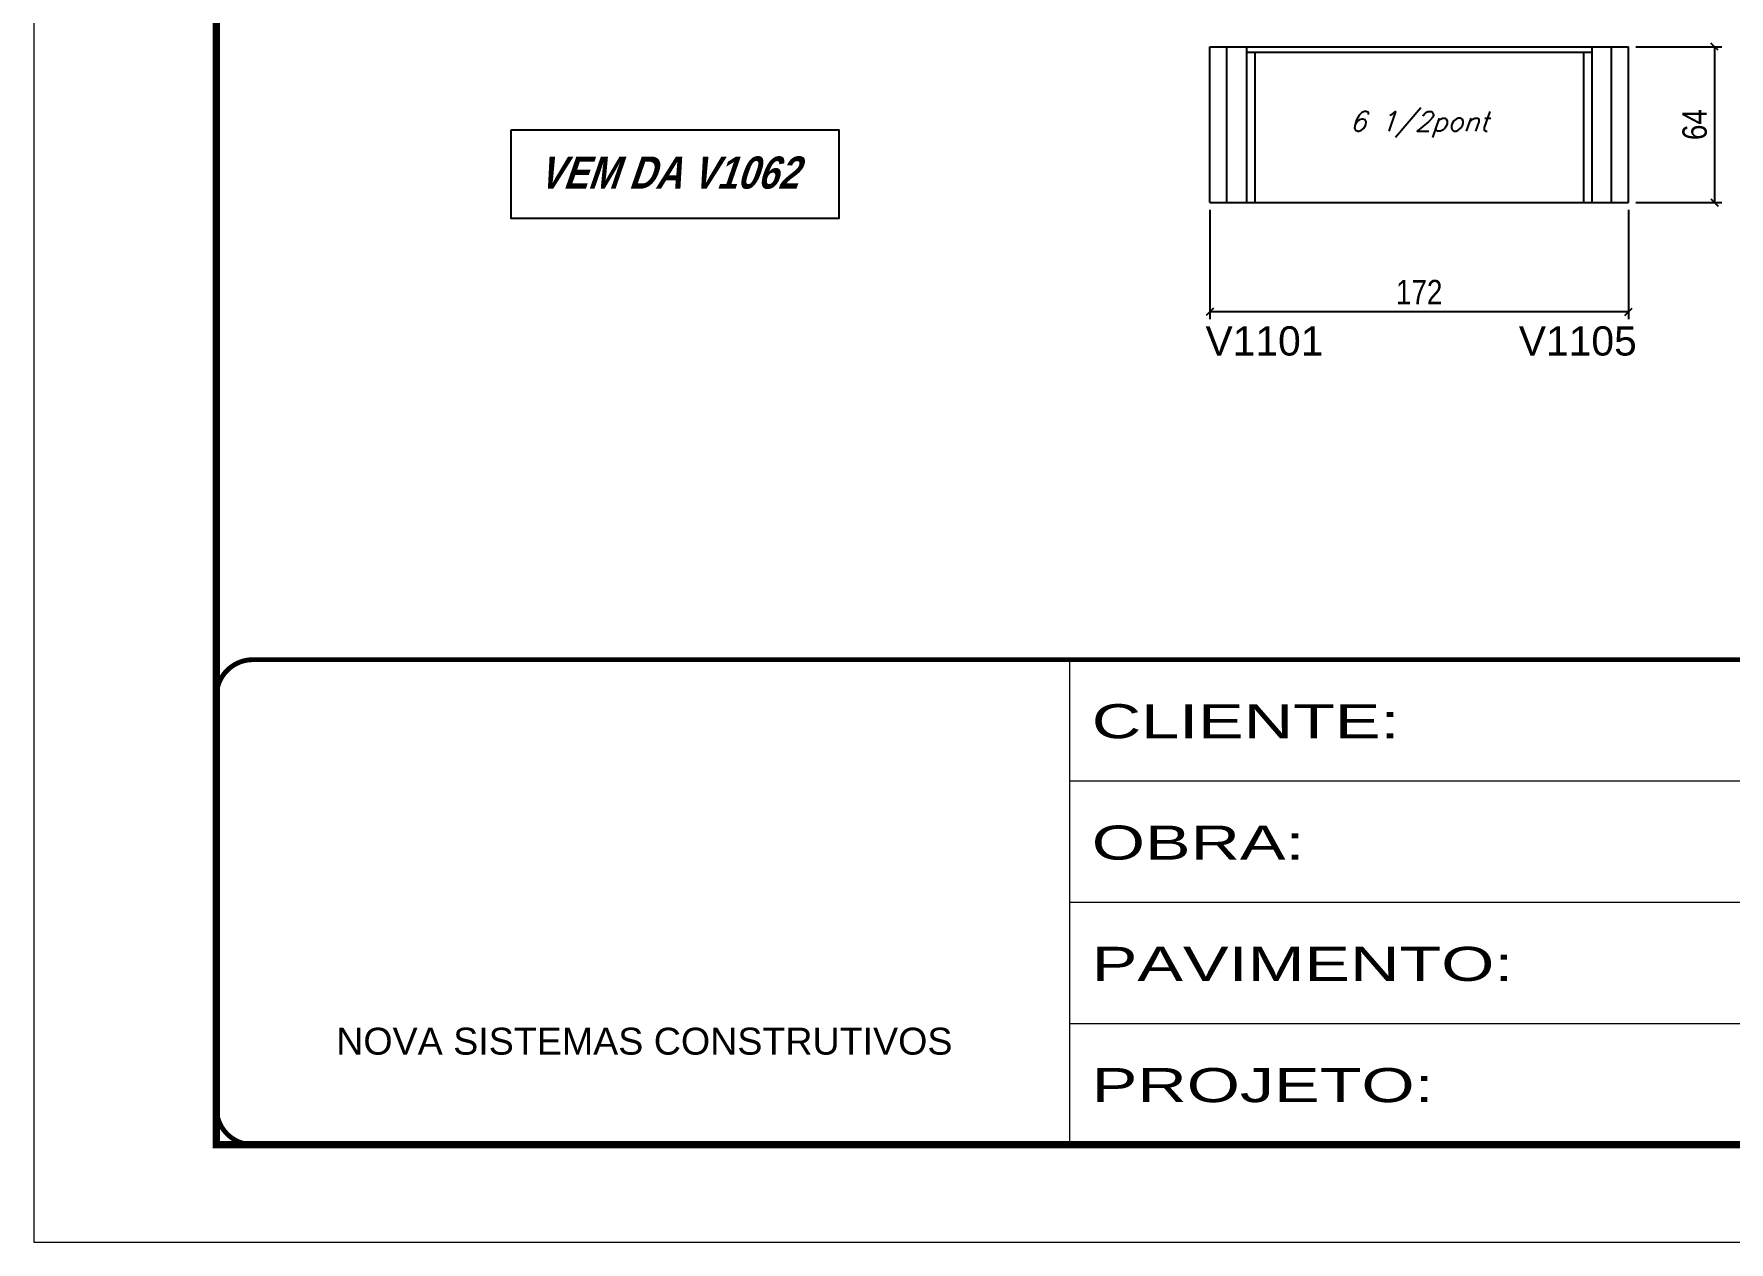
# Model space of a CAD drawing. Extents: x 3309 to 9563, y -2522 to 14608.
# Drawn here: x 8078 to 8774, y 6666 to 7163 of the extents above; entities that cross this region are included whole.
import ezdxf

# ---------------------------------------------------------------- set-up
doc = ezdxf.new("R2010")
doc.units = 0
doc.linetypes.add('CONTINUO', pattern=[0])
doc.linetypes.add('DASHED', pattern=[0.75, 0.5, -0.25])
for name, color, linetype in [('5', 5, 'Continuous'), ('COTA', 241, 'Continuous'), ('NOMENCLATURA', 7, 'Continuous'), ('Painéis', 200, 'Continuous'), ('SARR_2.2x7', 40, 'Continuous'), ('SARR_3.5x7', 81, 'Continuous'), ('texto', 7, 'Continuous')]:
    doc.layers.add(name, color=color, linetype=linetype)
doc.layers.add('Folhas', color=255, linetype='Continuous', lineweight=9)
doc.layers.add('SARRAFO DE PRESSAO', color=251, linetype='DASHED', lineweight=9)
doc.styles.add('ARIAL', font='arial.ttf')
doc.styles.add('COTA TECNICA', font='techl___.ttf', dxfattribs={"height": 10})
doc.styles.add('Romans', font='romans.shx')
doc.styles.get("Standard").update_dxf_attribs({"font": 'arial.ttf'})
doc.styles.add('TECNICA', font='techb___.ttf', dxfattribs={"height": 10})
doc.styles.add('Tecnologia', font='')
doc.styles.get('Tecnologia').set_extended_font_data('Forgotten Futurist')
doc.dimstyles.new('PAINEL', dxfattribs={"dimtxt": 10, "dimasz": 3, "dimexe": 3, "dimexo": 3, "dimgap": 3, "dimtad": 1, "dimdec": 1, "dimzin": 12, "dimdsep": 46, "dimtxsty": 'COTA TECNICA', "dimblk1": 'OBLIQUE', "dimblk2": 'OBLIQUE', "dimsah": 1, "dimcen": 0.9, "dimclrd": 4, "dimclre": 4, "dimclrt": 240, "dimadec": 1, "dimazin": 3, "dimtfac": 1, "dimtdec": 1, "dimtmove": 0, "dimatfit": 3, "dimfxl": 1, "dimtolj": 1, "dimtzin": 12, "dimarcsym": 0})

# ---------------------------------------------------------------- blocks, each defined once
blk = doc.blocks.new('9999999999')
at = {"color": 30, "linetype": 'CONTINUO'}
for p, q in [((98564.56, 34230.21), (98564.56, 34429.45)), ((98564.56, 34379.64), (99583.98, 34379.64)), ((98564.56, 34329.83), (99487.98, 34329.83)), ((98564.56, 34280.02), (99487.98, 34280.02))]:
    blk.add_line(p, q, dxfattribs=at)
at = {"color": 30, "linetype": 'CONTINUO', "const_width": 2}
blk.add_lwpolyline([(99583.98, 34230.21), (99583.98, 34414.45, 0.414214), (99568.98, 34429.45), (98228.98, 34429.45, 0.414214), (98213.98, 34414.45), (98213.98, 34245.21, 0.414214), (98228.98, 34230.21), (99583.98, 34230.21)], format="xyb", dxfattribs=at)
at = {"layer": 'Folhas'}
blk.add_lwpolyline([(98138.98, 34190.21), (99623.98, 34190.21), (99623.98, 35240.21), (98138.98, 35240.21)], close=True, dxfattribs=at)
at = {"layer": 'Folhas', "color": 30, "const_width": 3}
blk.add_lwpolyline([(98213.98, 34230.21), (99583.98, 34230.21), (99583.98, 35200.21), (98213.98, 35200.21)], close=True, dxfattribs=at)
at = {"color": 7, "linetype": 'Continuous', "ltscale": 5, "style": 'ARIAL'}
blk.add_text('NOVA SISTEMAS CONSTRUTIVOS', height=11.0592, dxfattribs=at).set_placement((98263.19, 34267.21))
at = {"layer": 'Folhas', "color": 7, "style": 'Tecnologia', "width": 1.5}
for s, p in [('CLIENTE:', (98573.65, 34397.17)), ('OBRA:', (98573.65, 34347.31)), ('PAVIMENTO:', (98573.65, 34297.5)), ('PROJETO:', (98573.65, 34247.69))]:
    blk.add_text(s, height=14, dxfattribs=at).set_placement(p)
blk = doc.blocks.new('_Oblique')
at = {"color": 0, "linetype": 'ByBlock', "lineweight": -2}
blk.add_line((-0.5, -0.5), (0.5, 0.5), dxfattribs=at)
blk = doc.blocks.new('*D3074')
at = {"layer": 'COTA', "color": 4, "lineweight": -2, "transparency": 16777216}
for p, q in [((8561.04, 7090.46), (8561.04, 7045.59)), ((8733.04, 7090.46), (8733.04, 7045.59)), ((8733.04, 7048.59), (8561.04, 7048.59))]:
    blk.add_line(p, q, dxfattribs=at)
at = {"layer": 'Defpoints', "color": 0, "transparency": 16777216}
for p in [(8561.04, 7093.46), (8733.04, 7093.46), (8561.04, 7048.59)]:
    blk.add_point(p, dxfattribs=at)
at = {"layer": 'COTA', "color": 4, "lineweight": -2, "transparency": 16777216, "xscale": 3, "yscale": 3, "zscale": 3, "rotation": 180}
blk.add_blockref('_Oblique', (8561.04, 7048.59), dxfattribs=at)
at = {"layer": 'COTA', "color": 4, "lineweight": -2, "transparency": 16777216, "xscale": 3, "yscale": 3, "zscale": 3}
blk.add_blockref('_Oblique', (8733.04, 7048.59), dxfattribs=at)
at = {"layer": 'COTA', "color": 240, "transparency": 16777216, "insert": (8647.04, 7056.66), "char_height": 10, "attachment_point": 5, "style": 'COTA TECNICA'}
blk.add_mtext('\\A1;172', dxfattribs=at)
blk = doc.blocks.new('*D3075')
at = {"layer": 'COTA', "color": 4, "lineweight": -2, "transparency": 16777216}
for p, q in [((8736.04, 7157.46), (8771.37, 7157.46)), ((8768.37, 7157.46), (8768.37, 7093.46)), ((8736.04, 7093.46), (8771.37, 7093.46))]:
    blk.add_line(p, q, dxfattribs=at)
at = {"layer": 'Defpoints', "color": 0, "transparency": 16777216}
for p in [(8733.04, 7157.46), (8733.04, 7093.46), (8768.37, 7093.46)]:
    blk.add_point(p, dxfattribs=at)
at = {"layer": 'COTA', "color": 4, "lineweight": -2, "transparency": 16777216, "xscale": 3, "yscale": 3, "zscale": 3}
for p, rotation in [((8768.37, 7157.46), 90), ((8768.37, 7093.46), 270)]:
    blk.add_blockref('_Oblique', p, dxfattribs=dict(at, rotation=rotation))
at = {"layer": 'COTA', "color": 240, "transparency": 16777216, "insert": (8760.27, 7125.46), "char_height": 10, "attachment_point": 5, "rotation": 90, "style": 'COTA TECNICA'}
blk.add_mtext('\\A1;64', dxfattribs=at)

msp = doc.modelspace()

# ---------------------------------------------------------------- linework, layer by layer
at = {"layer": 'NOMENCLATURA', "elevation": 0}
msp.add_lwpolyline([(8274.02, 7123.3), (8408.56, 7123.3), (8408.56, 7086.84), (8274.02, 7086.84)], close=True, dxfattribs=at)
at = {"layer": 'Painéis', "linetype": 'ByBlock'}
for p, q in [((8561.04, 7157.46), (8733.04, 7157.46)), ((8561.04, 7093.46), (8561.04, 7157.46)), ((8733.04, 7093.46), (8733.04, 7157.46)), ((8561.04, 7093.46), (8733.04, 7093.46))]:
    msp.add_line(p, q, dxfattribs=at)
at = {"layer": 'SARR_2.2x7', "linetype": 'Continuous'}
for p, q in [((8568.04, 7093.46), (8568.04, 7157.46)), ((8576.04, 7155.26), (8718.04, 7155.26)), ((8726.04, 7093.46), (8726.04, 7157.46))]:
    msp.add_line(p, q, dxfattribs=at)
at = {"layer": 'SARR_3.5x7'}
for p, q in [((8576.04, 7157.46), (8576.04, 7093.46)), ((8579.54, 7155.26), (8579.54, 7093.46)), ((8714.54, 7155.26), (8714.54, 7093.46)), ((8718.04, 7157.46), (8718.04, 7093.46))]:
    msp.add_line(p, q, dxfattribs=at)

# ---------------------------------------------------------------- block references
at = {"layer": 'SARRAFO DE PRESSAO', "color": 6, "linetype": 'ByBlock'}
msp.add_blockref('9999999999', (-90061.11, -27523.8), dxfattribs=at)

# ---------------------------------------------------------------- texts
at = {"layer": '5', "linetype": 'Continuous'}
for s, p in [('V1101', (8559.25, 7030.58)), ('V1105', (8687.98, 7030.58))]:
    msp.add_text(s, height=12, rotation=0.00004, dxfattribs=at).set_placement(p)
at = {"layer": 'NOMENCLATURA', "insert": (8338.46, 7112.34), "char_height": 13.2, "width": 300.2766, "attachment_point": 2, "style": 'TECNICA'}
msp.add_mtext('{\\Q19;VEM DA V1062}', dxfattribs=at)
at = {"layer": 'texto', "color": 2, "insert": (8647.04, 7125.46), "char_height": 8, "attachment_point": 5, "style": 'Romans'}
msp.add_mtext('{\\Q19;\\C256;6 1/2pont}', dxfattribs=at)

# ---------------------------------------------------------------- dimensions: what is measured, and where the dimension line sits
at = {"layer": 'COTA'}
dim = msp.add_linear_dim(base=(8768.37, 7093.46), p1=(8733.04, 7157.46), p2=(8733.04, 7093.46), angle=90, dimstyle='PAINEL', dxfattribs=at)
dim.commit()
dim.dimension.update_dxf_attribs({"geometry": '*D3075', "text_midpoint": (8760.27, 7125.46)})
dim = msp.add_linear_dim(base=(8561.04, 7048.59), p1=(8733.04, 7093.46), p2=(8561.04, 7093.46), dimstyle='PAINEL', dxfattribs=at)
dim.commit()
dim.dimension.update_dxf_attribs({"geometry": '*D3074', "text_midpoint": (8647.04, 7056.66)})

doc.saveas('drawing.dxf')
